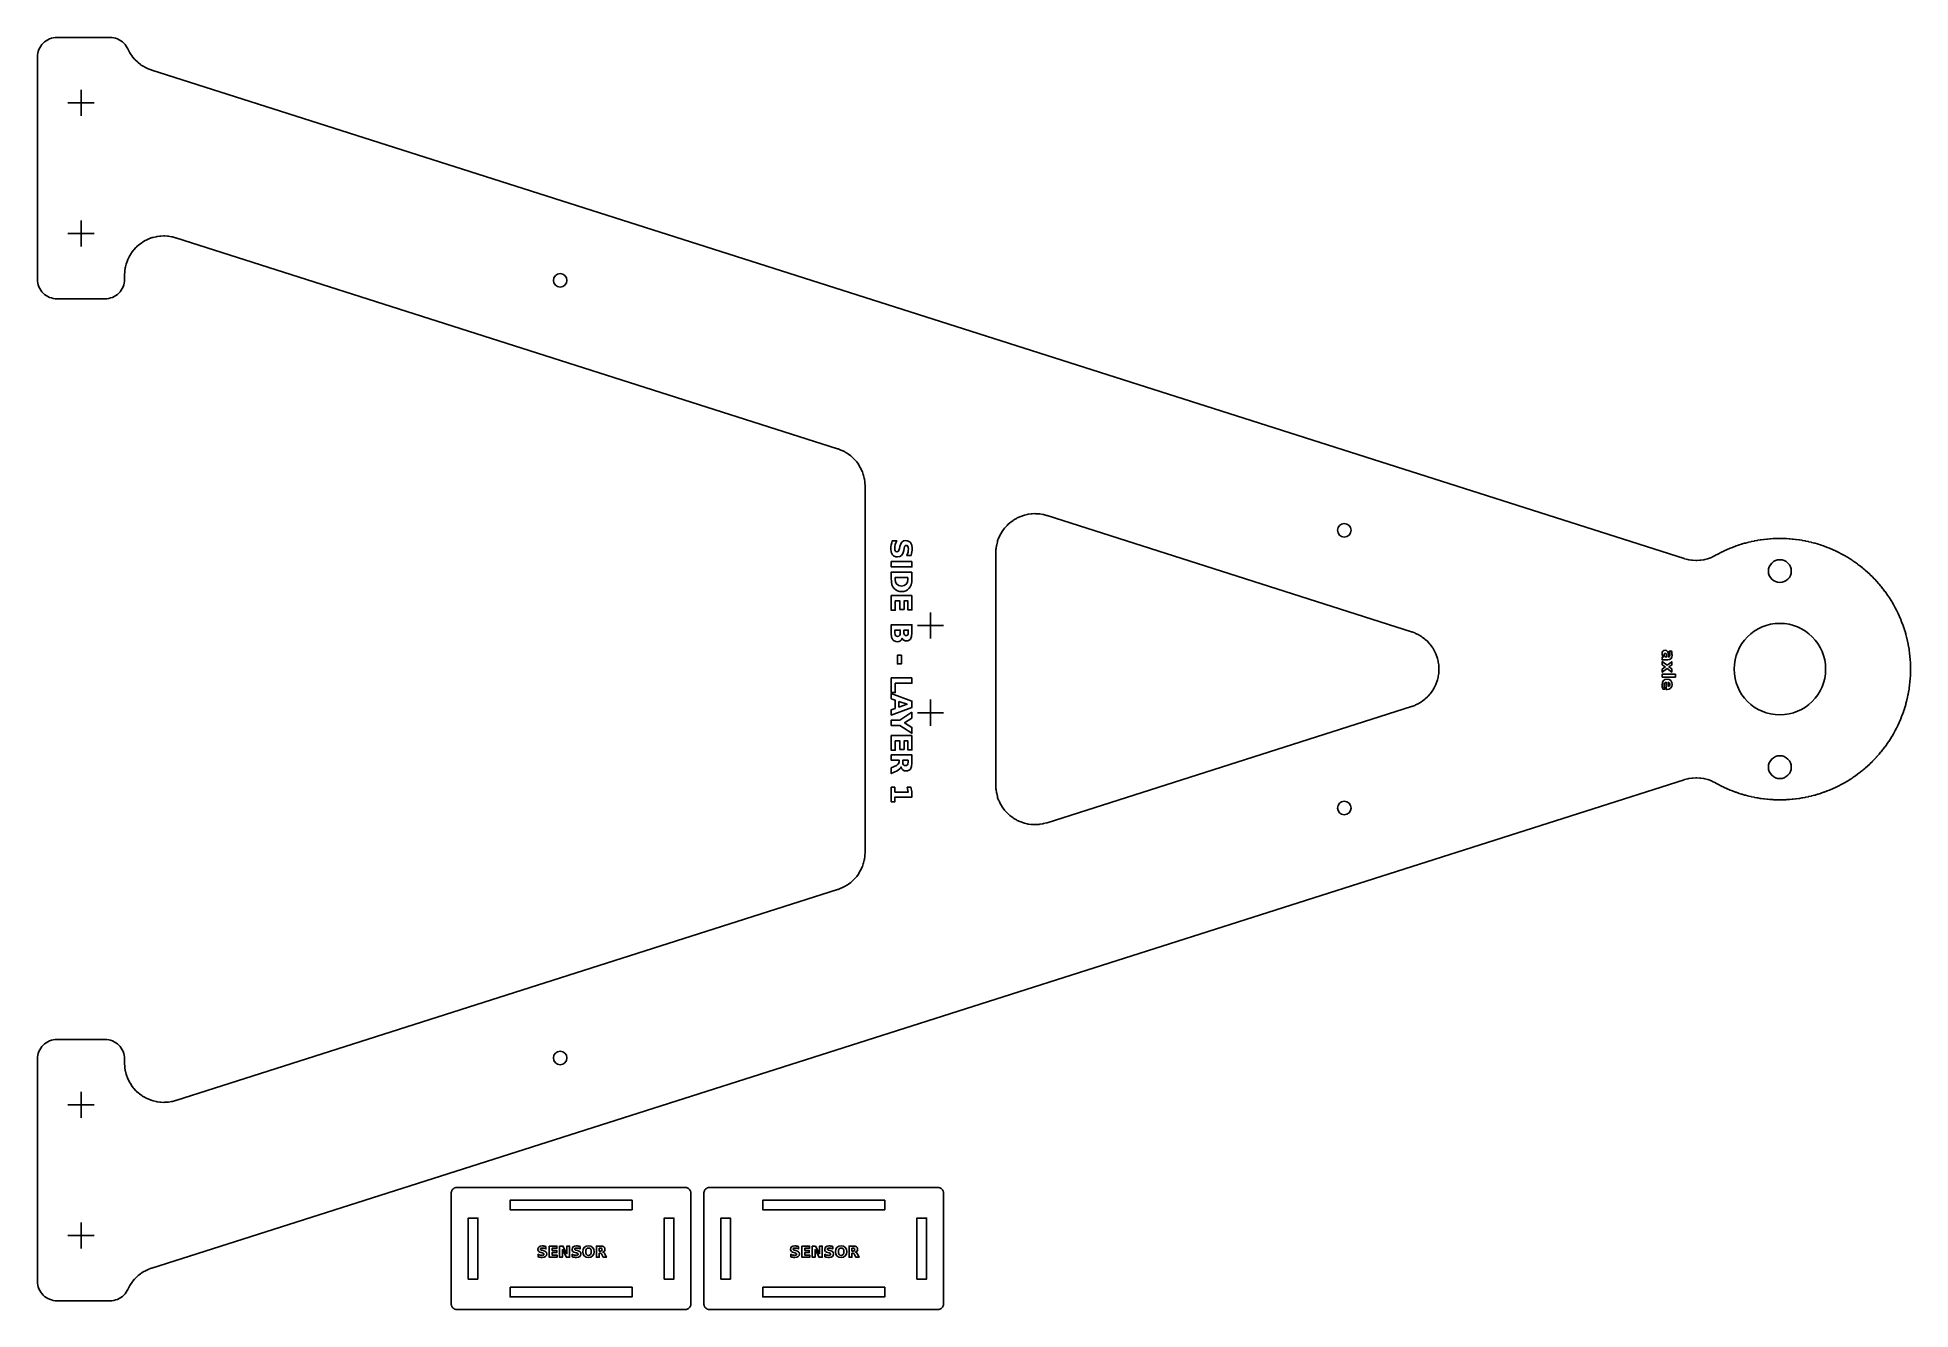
# Model space of a CAD drawing. Header units: millimetres. Extents: x 20 to 880, y 6 to 590.
import ezdxf

# ---------------------------------------------------------------- set-up
doc = ezdxf.new("R2010")
doc.units = ezdxf.units.MM
doc.layers.add('CUT', color=1, linetype='Continuous')
doc.layers.add('ENGRAVE', color=5, linetype='Continuous')

msp = doc.modelspace()

# ---------------------------------------------------------------- linework, layer by layer
at = {"layer": 'CUT'}
for points in [[(61.46, 584.75), (61.47, 584.75), (61.76, 584.14), (62.42, 582.94), (62.66, 582.55), (63.44, 581.42), (63.71, 581.06), (64.6, 580.02), (64.91, 579.69), (65.9, 578.74), (66.24, 578.44), (67.32, 577.6), (67.69, 577.34), (68.85, 576.61), (69.25, 576.39), (70.47, 575.78), (70.89, 575.6), (72.28, 575.08), (72.49, 575), (776, 350.76), (776.22, 350.7), (777.68, 350.31), (778.13, 350.22), (779.5, 350.01), (779.96, 349.96), (781.35, 349.89), (781.81, 349.89), (783.2, 349.96), (783.66, 350.01), (785.03, 350.22), (785.49, 350.32), (786.83, 350.67), (787.27, 350.81), (788.57, 351.3), (789, 351.49), (790.37, 352.17), (790.52, 352.26), (791.57, 352.83), (791.67, 352.89), (791.77, 352.94), (791.86, 352.99), (792.88, 353.52), (792.98, 353.57), (793.07, 353.62), (793.17, 353.67), (794.2, 354.17), (794.3, 354.21), (794.4, 354.26), (794.5, 354.31), (795.54, 354.78), (795.64, 354.83), (795.74, 354.87), (795.84, 354.92), (796.89, 355.37), (796.99, 355.41), (797.09, 355.45), (797.19, 355.49), (798.25, 355.92), (798.36, 355.96), (798.46, 356), (798.56, 356.04), (799.63, 356.43), (799.74, 356.47), (799.84, 356.51), (799.94, 356.55), (801.02, 356.92), (801.13, 356.95), (801.23, 356.99), (801.34, 357.02), (802.43, 357.37), (802.53, 357.4), (802.64, 357.43), (802.74, 357.46), (803.84, 357.78), (803.95, 357.81), (804.05, 357.84), (804.16, 357.87), (805.26, 358.16), (805.37, 358.19), (805.48, 358.21), (805.58, 358.24), (806.69, 358.5), (806.8, 358.53), (806.91, 358.55), (807.02, 358.58), (808.13, 358.81), (808.24, 358.84), (808.35, 358.86), (808.46, 358.88), (809.58, 359.09), (809.69, 359.11), (809.8, 359.12), (809.91, 359.14), (811.03, 359.32), (811.14, 359.34), (811.25, 359.36), (811.36, 359.37), (812.49, 359.53), (812.6, 359.54), (812.71, 359.55), (812.82, 359.57), (813.95, 359.69), (814.06, 359.7), (814.17, 359.72), (814.28, 359.73), (815.42, 359.82), (815.53, 359.83), (815.64, 359.84), (815.75, 359.85), (816.89, 359.92), (817, 359.92), (817.11, 359.93), (817.22, 359.93), (818.36, 359.98), (818.47, 359.98), (818.58, 359.98), (818.69, 359.98), (819.84, 360), (819.95, 360), (820.06, 360), (820.17, 360), (821.31, 359.98), (821.42, 359.98), (821.53, 359.98), (821.64, 359.98), (822.78, 359.93), (822.89, 359.93), (823, 359.92), (823.11, 359.92), (824.25, 359.85), (824.36, 359.84), (824.47, 359.83), (824.58, 359.82), (825.72, 359.73), (825.83, 359.72), (825.94, 359.7), (826.05, 359.69), (827.18, 359.57), (827.29, 359.55), (827.4, 359.54), (827.51, 359.53), (828.64, 359.37), (828.75, 359.36), (828.86, 359.34), (828.97, 359.32), (830.09, 359.14), (830.2, 359.12), (830.31, 359.11), (830.42, 359.09), (831.54, 358.88), (831.65, 358.86), (831.76, 358.84), (831.87, 358.81), (832.98, 358.58), (833.09, 358.55), (833.2, 358.53), (833.31, 358.5), (834.42, 358.24), (834.53, 358.21), (834.63, 358.19), (834.74, 358.16), (835.84, 357.87), (835.95, 357.84), (836.06, 357.81), (836.16, 357.78), (837.26, 357.46), (837.36, 357.43), (837.47, 357.4), (837.58, 357.37), (838.66, 357.02), (838.77, 356.99), (838.87, 356.95), (838.98, 356.92), (840.06, 356.55), (840.16, 356.51), (840.27, 356.47), (840.37, 356.43), (841.44, 356.04), (841.54, 356), (841.65, 355.96), (841.75, 355.92), (842.81, 355.49), (842.91, 355.45), (843.01, 355.41), (843.11, 355.37), (844.16, 354.92), (844.26, 354.87), (844.37, 354.83), (844.47, 354.78), (845.5, 354.31), (845.6, 354.26), (845.7, 354.21), (845.8, 354.17), (846.83, 353.67), (846.93, 353.62), (847.03, 353.57), (847.12, 353.52), (848.14, 352.99), (848.24, 352.94), (848.33, 352.89), (848.43, 352.84), (849.43, 352.29), (849.53, 352.23), (849.62, 352.18), (849.72, 352.12), (850.7, 351.55), (850.8, 351.49), (850.89, 351.43), (850.99, 351.38), (851.96, 350.78), (852.05, 350.72), (852.15, 350.66), (852.24, 350.6), (853.2, 349.98), (853.29, 349.92), (853.38, 349.86), (853.47, 349.79), (854.41, 349.15), (854.5, 349.09), (854.59, 349.02), (854.68, 348.96), (855.61, 348.29), (855.7, 348.22), (855.79, 348.16), (855.87, 348.09), (856.78, 347.4), (856.87, 347.33), (856.96, 347.27), (857.04, 347.2), (857.93, 346.48), (858.02, 346.41), (858.11, 346.34), (858.19, 346.27), (859.06, 345.54), (859.15, 345.47), (859.23, 345.4), (859.32, 345.32), (860.17, 344.57), (860.25, 344.49), (860.33, 344.42), (860.42, 344.34), (861.25, 343.57), (861.33, 343.49), (861.41, 343.42), (861.49, 343.34), (862.31, 342.54), (862.39, 342.46), (862.47, 342.39), (862.54, 342.31), (863.34, 341.49), (863.42, 341.41), (863.49, 341.33), (863.57, 341.25), (864.34, 340.41), (864.42, 340.33), (864.49, 340.25), (864.57, 340.17), (865.32, 339.31), (865.4, 339.23), (865.47, 339.15), (865.54, 339.06), (866.27, 338.19), (866.35, 338.11), (866.42, 338.02), (866.48, 337.93), (867.2, 337.04), (867.27, 336.96), (867.33, 336.87), (867.4, 336.78), (868.09, 335.87), (868.16, 335.79), (868.22, 335.7), (868.29, 335.61), (868.96, 334.68), (869.02, 334.59), (869.09, 334.5), (869.15, 334.41), (869.8, 333.47), (869.86, 333.38), (869.92, 333.29), (869.98, 333.2), (870.6, 332.24), (870.66, 332.15), (870.72, 332.05), (870.78, 331.96), (871.38, 330.99), (871.43, 330.89), (871.49, 330.8), (871.55, 330.7), (872.12, 329.72), (872.18, 329.62), (872.23, 329.53), (872.29, 329.43), (872.84, 328.43), (872.89, 328.33), (872.94, 328.23), (872.99, 328.14), (873.52, 327.12), (873.57, 327.03), (873.62, 326.93), (873.67, 326.83), (874.17, 325.8), (874.22, 325.7), (874.26, 325.6), (874.31, 325.5), (874.78, 324.47), (874.83, 324.36), (874.87, 324.26), (874.92, 324.16), (875.37, 323.11), (875.41, 323.01), (875.45, 322.91), (875.49, 322.81), (875.92, 321.75), (875.96, 321.64), (876, 321.54), (876.04, 321.44), (876.44, 320.37), (876.47, 320.26), (876.51, 320.16), (876.55, 320.06), (876.92, 318.98), (876.95, 318.87), (876.99, 318.77), (877.02, 318.66), (877.37, 317.58), (877.4, 317.47), (877.43, 317.36), (877.46, 317.26), (877.78, 316.16), (877.81, 316.06), (877.84, 315.95), (877.87, 315.84), (878.16, 314.74), (878.19, 314.63), (878.21, 314.52), (878.24, 314.42), (878.5, 313.31), (878.53, 313.2), (878.55, 313.09), (878.58, 312.98), (878.81, 311.87), (878.84, 311.76), (878.86, 311.65), (878.88, 311.54), (879.09, 310.42), (879.11, 310.31), (879.13, 310.2), (879.14, 310.09), (879.32, 308.97), (879.34, 308.86), (879.36, 308.75), (879.37, 308.64), (879.53, 307.51), (879.54, 307.4), (879.55, 307.29), (879.57, 307.18), (879.69, 306.05), (879.71, 305.94), (879.72, 305.83), (879.73, 305.72), (879.82, 304.58), (879.83, 304.47), (879.84, 304.36), (879.85, 304.25), (879.92, 303.11), (879.92, 303), (879.93, 302.89), (879.93, 302.78), (879.98, 301.64), (879.98, 301.53), (879.98, 301.42), (879.98, 301.31), (880, 300.17), (880, 300.06), (880, 299.94), (880, 299.83), (879.98, 298.69), (879.98, 298.58), (879.98, 298.47), (879.98, 298.36), (879.93, 297.22), (879.93, 297.11), (879.92, 297), (879.92, 296.89), (879.85, 295.75), (879.84, 295.64), (879.83, 295.53), (879.82, 295.42), (879.73, 294.28), (879.72, 294.17), (879.71, 294.06), (879.69, 293.95), (879.57, 292.82), (879.55, 292.71), (879.54, 292.6), (879.53, 292.49), (879.37, 291.36), (879.36, 291.25), (879.34, 291.14), (879.32, 291.03), (879.14, 289.91), (879.13, 289.8), (879.11, 289.69), (879.09, 289.58), (878.88, 288.46), (878.86, 288.35), (878.84, 288.24), (878.81, 288.13), (878.58, 287.02), (878.55, 286.91), (878.53, 286.8), (878.5, 286.69), (878.24, 285.58), (878.21, 285.48), (878.19, 285.37), (878.16, 285.26), (877.87, 284.16), (877.84, 284.05), (877.81, 283.94), (877.78, 283.84), (877.46, 282.74), (877.43, 282.64), (877.4, 282.53), (877.37, 282.42), (877.02, 281.34), (876.99, 281.23), (876.95, 281.13), (876.92, 281.02), (876.55, 279.94), (876.51, 279.84), (876.47, 279.74), (876.44, 279.63), (876.04, 278.56), (876, 278.46), (875.96, 278.36), (875.92, 278.25), (875.49, 277.19), (875.45, 277.09), (875.41, 276.99), (875.37, 276.89), (874.92, 275.84), (874.87, 275.74), (874.83, 275.64), (874.78, 275.53), (874.31, 274.5), (874.26, 274.4), (874.22, 274.3), (874.17, 274.2), (873.67, 273.17), (873.62, 273.07), (873.57, 272.97), (873.52, 272.88), (872.99, 271.86), (872.94, 271.77), (872.89, 271.67), (872.84, 271.57), (872.29, 270.57), (872.23, 270.47), (872.18, 270.38), (872.12, 270.28), (871.55, 269.3), (871.49, 269.2), (871.43, 269.11), (871.38, 269.01), (870.78, 268.04), (870.72, 267.95), (870.66, 267.85), (870.6, 267.76), (869.98, 266.8), (869.92, 266.71), (869.86, 266.62), (869.8, 266.53), (869.15, 265.59), (869.09, 265.5), (869.02, 265.41), (868.96, 265.32), (868.29, 264.39), (868.22, 264.3), (868.16, 264.21), (868.09, 264.13), (867.4, 263.22), (867.33, 263.13), (867.27, 263.04), (867.2, 262.96), (866.48, 262.07), (866.42, 261.98), (866.35, 261.89), (866.27, 261.81), (865.54, 260.94), (865.47, 260.85), (865.4, 260.77), (865.32, 260.69), (864.57, 259.83), (864.49, 259.75), (864.42, 259.67), (864.34, 259.59), (863.57, 258.75), (863.49, 258.67), (863.42, 258.59), (863.34, 258.51), (862.54, 257.69), (862.47, 257.61), (862.39, 257.54), (862.31, 257.46), (861.49, 256.66), (861.41, 256.58), (861.33, 256.51), (861.25, 256.43), (860.42, 255.66), (860.33, 255.58), (860.25, 255.51), (860.17, 255.43), (859.32, 254.68), (859.23, 254.6), (859.15, 254.53), (859.06, 254.46), (858.19, 253.73), (858.11, 253.66), (858.02, 253.59), (857.93, 253.52), (857.04, 252.8), (856.96, 252.73), (856.87, 252.67), (856.78, 252.6), (855.87, 251.91), (855.79, 251.84), (855.7, 251.78), (855.61, 251.71), (854.68, 251.04), (854.59, 250.98), (854.5, 250.91), (854.41, 250.85), (853.47, 250.21), (853.38, 250.14), (853.29, 250.08), (853.2, 250.02), (852.24, 249.4), (852.15, 249.34), (852.05, 249.28), (851.96, 249.22), (850.99, 248.62), (850.89, 248.57), (850.8, 248.51), (850.7, 248.45), (849.72, 247.88), (849.62, 247.82), (849.53, 247.77), (849.43, 247.71), (848.43, 247.16), (848.33, 247.11), (848.24, 247.06), (848.14, 247.01), (847.12, 246.48), (847.03, 246.43), (846.93, 246.38), (846.83, 246.33), (845.8, 245.83), (845.7, 245.79), (845.6, 245.74), (845.5, 245.69), (844.47, 245.22), (844.37, 245.17), (844.26, 245.13), (844.16, 245.08), (843.11, 244.63), (843.01, 244.59), (842.91, 244.55), (842.81, 244.51), (841.75, 244.08), (841.65, 244.04), (841.54, 244), (841.44, 243.96), (840.37, 243.57), (840.27, 243.53), (840.16, 243.49), (840.06, 243.45), (838.98, 243.08), (838.87, 243.05), (838.77, 243.01), (838.66, 242.98), (837.58, 242.63), (837.47, 242.6), (837.36, 242.57), (837.26, 242.54), (836.16, 242.22), (836.06, 242.19), (835.95, 242.16), (835.84, 242.13), (834.74, 241.84), (834.63, 241.81), (834.53, 241.79), (834.42, 241.76), (833.31, 241.5), (833.2, 241.47), (833.09, 241.45), (832.98, 241.42), (831.87, 241.19), (831.76, 241.16), (831.65, 241.14), (831.54, 241.12), (830.42, 240.91), (830.31, 240.89), (830.2, 240.88), (830.09, 240.86), (828.97, 240.68), (828.86, 240.66), (828.75, 240.64), (828.64, 240.63), (827.51, 240.47), (827.4, 240.46), (827.29, 240.45), (827.18, 240.43), (826.05, 240.31), (825.94, 240.3), (825.83, 240.28), (825.72, 240.27), (824.58, 240.18), (824.47, 240.17), (824.36, 240.16), (824.25, 240.15), (823.11, 240.08), (823, 240.08), (822.89, 240.07), (822.78, 240.07), (821.64, 240.02), (821.53, 240.02), (821.42, 240.02), (821.31, 240.02), (820.17, 240), (820.06, 240), (819.95, 240), (819.84, 240), (818.69, 240.02), (818.58, 240.02), (818.47, 240.02), (818.36, 240.02), (817.22, 240.07), (817.11, 240.07), (817, 240.08), (816.89, 240.08), (815.75, 240.15), (815.64, 240.16), (815.53, 240.17), (815.42, 240.18), (814.28, 240.27), (814.17, 240.28), (814.06, 240.3), (813.95, 240.31), (812.82, 240.43), (812.71, 240.45), (812.6, 240.46), (812.49, 240.47), (811.36, 240.63), (811.25, 240.64), (811.14, 240.66), (811.03, 240.68), (809.91, 240.86), (809.8, 240.88), (809.69, 240.89), (809.58, 240.91), (808.46, 241.12), (808.35, 241.14), (808.24, 241.16), (808.13, 241.19), (807.02, 241.42), (806.91, 241.45), (806.8, 241.47), (806.69, 241.5), (805.58, 241.76), (805.48, 241.79), (805.37, 241.81), (805.26, 241.84), (804.16, 242.13), (804.05, 242.16), (803.95, 242.19), (803.84, 242.22), (802.74, 242.54), (802.64, 242.57), (802.53, 242.6), (802.43, 242.63), (801.34, 242.98), (801.23, 243.01), (801.13, 243.05), (801.02, 243.08), (799.94, 243.45), (799.84, 243.49), (799.74, 243.53), (799.63, 243.57), (798.56, 243.96), (798.46, 244), (798.36, 244.04), (798.25, 244.08), (797.19, 244.51), (797.09, 244.55), (796.99, 244.59), (796.89, 244.63), (795.84, 245.08), (795.74, 245.13), (795.64, 245.17), (795.54, 245.22), (794.5, 245.69), (794.4, 245.74), (794.3, 245.79), (794.2, 245.83), (793.17, 246.33), (793.07, 246.38), (792.98, 246.43), (792.88, 246.48), (791.86, 247.01), (791.77, 247.06), (791.67, 247.11), (791.57, 247.16), (790.65, 247.67), (790.63, 247.68), (790.41, 247.8), (789.07, 248.47), (788.64, 248.66), (787.34, 249.15), (786.9, 249.29), (785.56, 249.64), (785.11, 249.74), (783.73, 249.95), (783.27, 250), (781.89, 250.07), (781.42, 250.07), (780.04, 250), (779.58, 249.95), (778.2, 249.74), (777.75, 249.65), (776.29, 249.26), (776.07, 249.2), (460, 148.52), (72.49, 25), (72.28, 24.92), (70.89, 24.4), (70.47, 24.22), (69.25, 23.61), (68.85, 23.39), (67.69, 22.66), (67.32, 22.4), (66.24, 21.56), (65.9, 21.26), (64.91, 20.31), (64.6, 19.98), (63.71, 18.94), (63.44, 18.58), (62.66, 17.45), (62.42, 17.06), (61.76, 15.86), (61.47, 15.25), (61.46, 15.25), (61.2, 14.7), (60.74, 13.95), (60.22, 13.25), (59.62, 12.6), (58.97, 12.02), (58.26, 11.5), (57.51, 11.05), (56.71, 10.68), (55.89, 10.38), (55.04, 10.17), (54.17, 10.04), (53.29, 10), (29, 10), (28.12, 10.04), (27.24, 10.17), (26.39, 10.39), (25.56, 10.69), (24.76, 11.06), (24, 11.52), (23.29, 12.04), (22.64, 12.64), (22.04, 13.29), (21.52, 14), (21.06, 14.76), (20.69, 15.56), (20.39, 16.39), (20.17, 17.24), (20.04, 18.12), (20, 19), (20, 121), (20.04, 121.88), (20.17, 122.76), (20.39, 123.61), (20.69, 124.44), (21.06, 125.24), (21.52, 126), (22.04, 126.71), (22.64, 127.36), (23.29, 127.96), (24, 128.48), (24.76, 128.94), (25.56, 129.31), (26.39, 129.61), (27.24, 129.83), (28.12, 129.96), (29, 130), (51, 130), (51.88, 129.96), (52.76, 129.83), (53.61, 129.61), (54.44, 129.31), (55.24, 128.94), (56, 128.48), (56.71, 127.96), (57.36, 127.36), (57.96, 126.71), (58.48, 126), (58.94, 125.24), (59.32, 124.44), (59.61, 123.61), (59.83, 122.76), (59.96, 121.88), (60, 121), (60, 119.23), (60.01, 119), (60.08, 117.56), (60.12, 117.12), (60.32, 115.8), (60.41, 115.36), (60.73, 114.07), (60.86, 113.64), (61.32, 112.39), (61.49, 111.98), (62.06, 110.77), (62.27, 110.38), (62.96, 109.24), (63.21, 108.87), (64.01, 107.8), (64.3, 107.46), (65.2, 106.48), (65.51, 106.16), (66.51, 105.27), (66.85, 104.99), (67.93, 104.21), (68.3, 103.96), (69.45, 103.28), (69.85, 103.08), (71.06, 102.52), (71.47, 102.35), (72.73, 101.91), (73.16, 101.79), (74.46, 101.48), (74.89, 101.39), (76.21, 101.21), (76.66, 101.17), (77.99, 101.12), (78.44, 101.13), (79.77, 101.21), (80.21, 101.26), (81.53, 101.47), (81.96, 101.57), (83.36, 101.94), (83.57, 102), (387.36, 198.83), (387.57, 198.9), (388.9, 199.4), (389.3, 199.57), (390.48, 200.15), (390.86, 200.36), (391.98, 201.04), (392.34, 201.29), (393.38, 202.08), (393.72, 202.36), (394.68, 203.25), (394.98, 203.56), (395.86, 204.54), (396.13, 204.88), (396.9, 205.94), (397.14, 206.3), (397.81, 207.43), (398.01, 207.81), (398.57, 209), (398.73, 209.4), (399.17, 210.64), (399.29, 211.06), (399.61, 212.33), (399.69, 212.76), (399.88, 214.05), (399.93, 214.49), (400, 215.91), (400, 216.12), (400, 383.88), (400, 384.09), (399.93, 385.51), (399.88, 385.95), (399.69, 387.24), (399.61, 387.67), (399.29, 388.94), (399.17, 389.36), (398.73, 390.6), (398.57, 391), (398.01, 392.19), (397.81, 392.57), (397.14, 393.7), (396.9, 394.06), (396.13, 395.12), (395.86, 395.46), (394.98, 396.44), (394.68, 396.75), (393.72, 397.64), (393.38, 397.92), (392.34, 398.71), (391.98, 398.96), (390.86, 399.64), (390.48, 399.85), (389.3, 400.43), (388.9, 400.6), (387.57, 401.1), (387.36, 401.17), (83.57, 498), (83.36, 498.06), (81.96, 498.43), (81.53, 498.53), (80.21, 498.74), (79.77, 498.79), (78.44, 498.87), (77.99, 498.88), (76.66, 498.83), (76.21, 498.79), (74.89, 498.61), (74.46, 498.52), (73.16, 498.21), (72.73, 498.09), (71.47, 497.65), (71.06, 497.48), (69.85, 496.92), (69.45, 496.72), (68.3, 496.04), (67.93, 495.79), (66.85, 495.01), (66.51, 494.73), (65.51, 493.84), (65.2, 493.52), (64.3, 492.54), (64.01, 492.2), (63.21, 491.13), (62.96, 490.76), (62.27, 489.62), (62.06, 489.23), (61.49, 488.02), (61.32, 487.61), (60.86, 486.36), (60.73, 485.93), (60.41, 484.64), (60.32, 484.2), (60.12, 482.88), (60.08, 482.44), (60.01, 481), (60, 480.77), (60, 479), (59.96, 478.12), (59.83, 477.24), (59.61, 476.39), (59.32, 475.56), (58.94, 474.76), (58.48, 474), (57.96, 473.29), (57.36, 472.64), (56.71, 472.04), (56, 471.52), (55.24, 471.06), (54.44, 470.69), (53.61, 470.39), (52.76, 470.17), (51.88, 470.04), (51, 470), (29, 470), (28.12, 470.04), (27.24, 470.17), (26.39, 470.39), (25.56, 470.69), (24.76, 471.06), (24, 471.52), (23.29, 472.04), (22.64, 472.64), (22.04, 473.29), (21.52, 474), (21.06, 474.76), (20.69, 475.56), (20.39, 476.39), (20.17, 477.24), (20.04, 478.12), (20, 479), (20, 581), (20.04, 581.88), (20.17, 582.76), (20.39, 583.61), (20.69, 584.44), (21.06, 585.24), (21.52, 586), (22.04, 586.71), (22.64, 587.36), (23.29, 587.96), (24, 588.48), (24.76, 588.94), (25.56, 589.31), (26.39, 589.61), (27.24, 589.83), (28.12, 589.96), (29, 590), (53.29, 590), (54.17, 589.96), (55.04, 589.83), (55.89, 589.62), (56.71, 589.32), (57.51, 588.95), (58.26, 588.5), (58.97, 587.98), (59.62, 587.4), (60.22, 586.75), (60.74, 586.05), (61.2, 585.3), (61.46, 584.75)], [(650.85, 282.82), (651.05, 282.89), (652.38, 283.38), (652.78, 283.56), (653.96, 284.13), (654.34, 284.34), (655.46, 285.03), (655.82, 285.27), (656.86, 286.07), (657.2, 286.35), (658.16, 287.23), (658.47, 287.55), (659.34, 288.52), (659.61, 288.86), (660.39, 289.92), (660.63, 290.29), (661.29, 291.41), (661.5, 291.8), (662.05, 292.99), (662.22, 293.39), (662.65, 294.62), (662.78, 295.04), (663.09, 296.31), (663.18, 296.74), (663.37, 298.04), (663.41, 298.47), (663.47, 299.78), (663.47, 300.22), (663.41, 301.53), (663.37, 301.96), (663.18, 303.26), (663.09, 303.69), (662.78, 304.96), (662.65, 305.38), (662.22, 306.61), (662.05, 307.01), (661.5, 308.2), (661.29, 308.59), (660.63, 309.71), (660.39, 310.08), (659.61, 311.14), (659.34, 311.48), (658.47, 312.45), (658.16, 312.77), (657.2, 313.65), (656.86, 313.93), (655.82, 314.73), (655.46, 314.97), (654.34, 315.66), (653.96, 315.87), (652.78, 316.44), (652.38, 316.62), (651.05, 317.11), (650.85, 317.18), (483.57, 370.5), (483.36, 370.56), (481.96, 370.93), (481.53, 371.03), (480.21, 371.24), (479.77, 371.29), (478.44, 371.37), (477.99, 371.38), (476.66, 371.33), (476.21, 371.29), (474.89, 371.11), (474.46, 371.02), (473.16, 370.71), (472.73, 370.59), (471.47, 370.15), (471.06, 369.98), (469.85, 369.42), (469.45, 369.22), (468.3, 368.54), (467.93, 368.29), (466.85, 367.51), (466.51, 367.23), (465.51, 366.34), (465.2, 366.02), (464.3, 365.04), (464.01, 364.7), (463.21, 363.63), (462.96, 363.26), (462.27, 362.12), (462.06, 361.73), (461.49, 360.52), (461.32, 360.11), (460.86, 358.86), (460.73, 358.43), (460.41, 357.14), (460.32, 356.7), (460.12, 355.38), (460.08, 354.94), (460.01, 353.5), (460, 353.27), (460, 246.73), (460.01, 246.5), (460.08, 245.06), (460.12, 244.62), (460.32, 243.3), (460.41, 242.86), (460.73, 241.57), (460.86, 241.14), (461.32, 239.89), (461.49, 239.48), (462.06, 238.27), (462.27, 237.88), (462.96, 236.74), (463.21, 236.37), (464.01, 235.3), (464.3, 234.96), (465.2, 233.98), (465.51, 233.66), (466.51, 232.77), (466.85, 232.49), (467.93, 231.71), (468.3, 231.46), (469.45, 230.78), (469.85, 230.58), (471.06, 230.02), (471.47, 229.85), (472.73, 229.41), (473.16, 229.29), (474.46, 228.98), (474.89, 228.89), (476.21, 228.71), (476.66, 228.67), (477.99, 228.62), (478.44, 228.63), (479.77, 228.71), (480.21, 228.76), (481.53, 228.97), (481.96, 229.07), (483.36, 229.44), (483.57, 229.5), (650.85, 282.82)], [(211.54, 6.19), (211.32, 6.3), (211.11, 6.42), (210.91, 6.57), (210.73, 6.73), (210.57, 6.91), (210.42, 7.11), (210.3, 7.32), (210.19, 7.54), (210.11, 7.77), (210.05, 8.01), (210.01, 8.25), (210, 8.5), (210, 59.5), (210.01, 59.75), (210.05, 59.99), (210.11, 60.23), (210.19, 60.46), (210.3, 60.68), (210.42, 60.89), (210.57, 61.09), (210.73, 61.27), (210.91, 61.43), (211.11, 61.58), (211.32, 61.7), (211.54, 61.81), (211.77, 61.89), (212.01, 61.95), (212.25, 61.99), (212.5, 62), (317.5, 62), (317.75, 61.99), (317.99, 61.95), (318.23, 61.89), (318.46, 61.81), (318.68, 61.7), (318.89, 61.58), (319.09, 61.43), (319.27, 61.27), (319.43, 61.09), (319.58, 60.89), (319.7, 60.68), (319.81, 60.46), (319.89, 60.23), (319.95, 59.99), (319.99, 59.75), (320, 59.5), (320, 8.5), (319.99, 8.25), (319.95, 8.01), (319.89, 7.77), (319.81, 7.54), (319.7, 7.32), (319.58, 7.11), (319.43, 6.91), (319.27, 6.73), (319.09, 6.57), (318.89, 6.42), (318.68, 6.3), (318.46, 6.19), (318.23, 6.11), (317.99, 6.05), (317.75, 6.01), (317.5, 6), (212.5, 6), (212.25, 6.01), (212.01, 6.05), (211.77, 6.11), (211.54, 6.19)], [(327.54, 6.19), (327.32, 6.3), (327.11, 6.42), (326.91, 6.57), (326.73, 6.73), (326.57, 6.91), (326.42, 7.11), (326.3, 7.32), (326.19, 7.54), (326.11, 7.77), (326.05, 8.01), (326.01, 8.25), (326, 8.5), (326, 59.5), (326.01, 59.75), (326.05, 59.99), (326.11, 60.23), (326.19, 60.46), (326.3, 60.68), (326.42, 60.89), (326.57, 61.09), (326.73, 61.27), (326.91, 61.43), (327.11, 61.58), (327.32, 61.7), (327.54, 61.81), (327.77, 61.89), (328.01, 61.95), (328.25, 61.99), (328.5, 62), (433.5, 62), (433.75, 61.99), (433.99, 61.95), (434.23, 61.89), (434.46, 61.81), (434.68, 61.7), (434.89, 61.58), (435.09, 61.43), (435.27, 61.27), (435.43, 61.09), (435.58, 60.89), (435.7, 60.68), (435.81, 60.46), (435.89, 60.23), (435.95, 59.99), (435.99, 59.75), (436, 59.5), (436, 8.5), (435.99, 8.25), (435.95, 8.01), (435.89, 7.77), (435.81, 7.54), (435.7, 7.32), (435.58, 7.11), (435.43, 6.91), (435.27, 6.73), (435.09, 6.57), (434.89, 6.42), (434.68, 6.3), (434.46, 6.19), (434.23, 6.11), (433.99, 6.05), (433.75, 6.01), (433.5, 6), (328.5, 6), (328.25, 6.01), (328.01, 6.05), (327.77, 6.11), (327.54, 6.19)], [(293, 56.2), (237, 56.2), (237, 51.8), (293, 51.8), (293, 56.2)], [(409, 56.2), (353, 56.2), (353, 51.8), (409, 51.8), (409, 56.2)], [(222.2, 20), (222.2, 48), (217.8, 48), (217.8, 20), (222.2, 20)], [(307.8, 20), (312.2, 20), (312.2, 48), (307.8, 48), (307.8, 20)], [(338.2, 20), (338.2, 48), (333.8, 48), (333.8, 20), (338.2, 20)], [(423.8, 20), (428.2, 20), (428.2, 48), (423.8, 48), (423.8, 20)], [(237, 16.2), (237, 11.8), (293, 11.8), (293, 16.2), (237, 16.2)], [(353, 16.2), (353, 11.8), (409, 11.8), (409, 16.2), (353, 16.2)]]:
    msp.add_lwpolyline(points, close=True, dxfattribs=at)
for centre, radius in [((260, 478.5), 3.1), ((620, 363.75), 3.1), ((820, 345), 5.25), ((820, 300), 21), ((820, 255), 5.25), ((620, 236.25), 3.1), ((260, 121.5), 3.1)]:
    msp.add_circle(centre, radius, dxfattribs=at)
at = {"layer": 'ENGRAVE'}
for points in [[(34, 560), (46, 560)], [(40, 566), (40, 554)], [(34, 500), (46, 500)], [(40, 506), (40, 494)], [(424, 320), (436, 320)], [(430, 326), (430, 314)], [(430, 286), (430, 274)], [(424, 280), (436, 280)], [(40, 106), (40, 94)], [(34, 100), (46, 100)], [(40, 46), (40, 34)], [(34, 40), (46, 40)]]:
    msp.add_lwpolyline(points, dxfattribs=at)
for points in [[(421.18, 352.16), (419.17, 352.16), (419.48, 352.93), (419.7, 353.69), (419.83, 354.41), (419.88, 355.09), (419.82, 355.85), (419.64, 356.38), (419.33, 356.7), (418.89, 356.8), (418.55, 356.73), (418.29, 356.52), (418.1, 356.12), (417.93, 355.49), (417.72, 354.45), (417.32, 353.1), (416.75, 352.21), (415.97, 351.71), (414.91, 351.54), (414.18, 351.6), (413.01, 352.06), (412.58, 352.47), (412.01, 353.64), (411.82, 355.31), (411.86, 356.21), (411.99, 357.12), (412.2, 358.03), (412.5, 358.93), (414.56, 358.93), (414.14, 358.04), (413.83, 357.18), (413.65, 356.35), (413.59, 355.54), (413.65, 354.84), (413.85, 354.32), (414.18, 354), (414.62, 353.9), (415.01, 353.97), (415.3, 354.18), (415.53, 354.62), (415.73, 355.34), (415.94, 356.28), (416.34, 357.51), (416.91, 358.36), (417.7, 358.85), (418.71, 359.02), (419.38, 358.96), (420.47, 358.5), (420.89, 358.1), (421.46, 356.99), (421.65, 355.48), (421.62, 354.68), (421.53, 353.87), (421.38, 353.03), (421.18, 352.16)], [(421.48, 349.39), (421.48, 346.95), (412, 346.95), (412, 349.39), (421.48, 349.39)], [(421.48, 344.56), (421.48, 341.98), (421.4, 340.1), (421.17, 338.77), (420.76, 337.79), (420.13, 336.95), (419.43, 336.37), (418.64, 335.97), (417.75, 335.72), (416.75, 335.64), (415.73, 335.72), (414.83, 335.97), (414.04, 336.37), (413.35, 336.95), (412.72, 337.79), (412.31, 338.78), (412.08, 340.12), (412, 341.98), (412, 344.56), (421.48, 344.56)], [(419.63, 342.11), (413.85, 342.11), (413.85, 341.24), (414.03, 339.92), (414.59, 338.95), (415.5, 338.36), (416.75, 338.16), (417.99, 338.36), (418.89, 338.95), (419.45, 339.91), (419.63, 341.24), (419.63, 342.11)], [(421.48, 333.77), (421.48, 327.17), (419.63, 327.17), (419.63, 331.32), (417.87, 331.32), (417.87, 327.42), (416.02, 327.42), (416.02, 331.32), (413.85, 331.32), (413.85, 327.03), (412, 327.03), (412, 333.77), (421.48, 333.77)], [(417.07, 314.21), (416.75, 313.51), (416.23, 312.99), (415.54, 312.67), (414.72, 312.56), (414.08, 312.62), (413.05, 313.08), (412.67, 313.49), (412.17, 314.65), (412, 316.3), (412, 320.36), (421.48, 320.36), (421.48, 316.69), (421.33, 314.99), (420.88, 313.83), (420.54, 313.44), (419.58, 313), (418.97, 312.95), (418.33, 313.03), (417.79, 313.27), (417.37, 313.67), (417.07, 314.21)], [(413.66, 316.48), (413.74, 315.84), (413.98, 315.37), (414.37, 315.1), (414.91, 315), (415.45, 315.09), (415.84, 315.37), (416.07, 315.83), (416.15, 316.48), (416.15, 317.92), (413.66, 317.92), (413.66, 316.48)], [(417.81, 316.56), (417.87, 316.06), (418.06, 315.69), (418.38, 315.47), (418.81, 315.39), (419.24, 315.47), (419.56, 315.69), (419.75, 316.06), (419.81, 316.56), (419.81, 317.92), (417.81, 317.92), (417.81, 316.56)], [(416.67, 306.41), (416.67, 302.43), (414.82, 302.43), (414.82, 306.41), (416.67, 306.41)], [(768.5, 304.23), (766, 304.23), (766, 305.64), (766.65, 305.64), (766.3, 305.94), (766.07, 306.27), (765.93, 306.66), (765.89, 307.13), (765.99, 307.74), (766.28, 308.23), (766.74, 308.55), (767.31, 308.65), (767.98, 308.52), (768.44, 308.13), (768.71, 307.45), (768.8, 306.46), (768.8, 305.64), (768.91, 305.64), (769.2, 305.7), (769.4, 305.9), (769.51, 306.24), (769.55, 306.72), (769.53, 307.15), (769.46, 307.55), (769.35, 307.93), (769.19, 308.27), (770.26, 308.27), (770.35, 307.82), (770.42, 307.37), (770.47, 306.92), (770.48, 306.46), (770.36, 305.44), (770.01, 304.75), (769.4, 304.36), (768.5, 304.23)], [(768.24, 301.82), (770.38, 303.4), (770.38, 301.92), (769.08, 301.03), (770.38, 300.12), (770.38, 298.64), (768.25, 300.22), (766, 298.56), (766, 300.04), (767.38, 301.03), (766, 302), (766, 303.48), (768.24, 301.82)], [(767.97, 306.37), (767.93, 306.75), (767.82, 307.02), (767.64, 307.19), (767.38, 307.24), (767.15, 307.2), (766.97, 307.07), (766.85, 306.85), (766.82, 306.57), (766.89, 306.21), (767.1, 305.91), (767.42, 305.71), (767.81, 305.64), (767.97, 305.64), (767.97, 306.37)], [(421.48, 296), (421.48, 293.56), (413.85, 293.56), (413.85, 289.27), (412, 289.27), (412, 296), (421.48, 296)], [(768.2, 290.66), (767.8, 290.66), (767.8, 293.93), (767.37, 293.81), (767.06, 293.57), (766.88, 293.21), (766.82, 292.72), (766.85, 292.27), (766.95, 291.82), (767.11, 291.35), (767.34, 290.86), (766.27, 290.86), (766.1, 291.36), (765.98, 291.86), (765.91, 292.35), (765.89, 292.85), (766.04, 293.9), (766.49, 294.7), (767.22, 295.19), (768.18, 295.35), (769.14, 295.19), (769.87, 294.71), (770.33, 293.94), (770.48, 292.93), (770.33, 292), (769.86, 291.28), (769.13, 290.81), (768.2, 290.66)], [(772.08, 297.77), (772.08, 296.37), (766, 296.37), (766, 297.77), (772.08, 297.77)], [(768.66, 292.1), (769.02, 292.15), (769.31, 292.33), (769.49, 292.6), (769.55, 292.94), (769.49, 293.3), (769.32, 293.6), (769.04, 293.8), (768.66, 293.91), (768.66, 292.1)], [(413.73, 281.97), (413.73, 285.79), (412, 286.39), (412, 288.85), (421.48, 285.34), (421.48, 282.43), (412, 278.92), (412, 281.37), (413.73, 281.97)], [(415.49, 285.18), (415.49, 282.59), (419.26, 283.88), (415.49, 285.18)], [(421.48, 280.23), (421.48, 277.55), (418.1, 275.39), (421.48, 273.24), (421.48, 270.56), (415.99, 274.17), (412, 274.17), (412, 276.61), (415.99, 276.61), (421.48, 280.23)], [(421.48, 269.49), (421.48, 262.9), (419.63, 262.9), (419.63, 267.05), (417.87, 267.05), (417.87, 263.14), (416.02, 263.14), (416.02, 267.05), (413.85, 267.05), (413.85, 262.76), (412, 262.76), (412, 269.49), (421.48, 269.49)], [(415.59, 258.17), (412, 258.17), (412, 260.61), (421.48, 260.61), (421.48, 256.88), (421.32, 255.26), (420.85, 254.13), (420.49, 253.75), (419.5, 253.32), (418.86, 253.26), (418.01, 253.37), (417.32, 253.72), (416.8, 254.28), (416.43, 255.08), (416.24, 254.61), (415.91, 254.19), (415.41, 253.79), (414.69, 253.38), (412, 252.05), (412, 254.66), (414.35, 255.81), (414.95, 256.16), (415.33, 256.52), (415.52, 256.94), (415.59, 257.48), (415.59, 258.17)], [(417.28, 257.14), (417.35, 256.48), (417.56, 256.04), (417.94, 255.79), (418.5, 255.7), (419.06, 255.79), (419.43, 256.04), (419.64, 256.48), (419.71, 257.14), (419.71, 258.17), (417.28, 258.17), (417.28, 257.14)], [(413.69, 245.75), (413.69, 243.59), (419.81, 243.59), (419.36, 245.8), (421.02, 245.8), (421.48, 243.6), (421.48, 241.28), (413.69, 241.28), (413.69, 239.12), (412, 239.12), (412, 245.75), (413.69, 245.75)], [(253.48, 34.94), (253.48, 33.86), (253.07, 34.03), (252.66, 34.15), (252.27, 34.22), (251.91, 34.24), (251.5, 34.21), (251.21, 34.11), (251.04, 33.95), (250.98, 33.71), (251.02, 33.53), (251.14, 33.39), (251.35, 33.28), (251.69, 33.19), (252.25, 33.08), (252.98, 32.86), (253.46, 32.56), (253.73, 32.14), (253.82, 31.57), (253.69, 30.83), (253.32, 30.31), (252.68, 30), (251.79, 29.9), (251.3, 29.92), (250.81, 29.99), (250.33, 30.11), (249.84, 30.27), (249.84, 31.38), (250.32, 31.15), (250.78, 30.99), (251.23, 30.89), (251.66, 30.85), (252.04, 30.89), (252.32, 31), (252.49, 31.17), (252.55, 31.41), (252.51, 31.62), (252.39, 31.78), (252.16, 31.9), (251.77, 32.01), (251.26, 32.12), (250.6, 32.34), (250.14, 32.65), (249.88, 33.07), (249.79, 33.61), (249.91, 34.29), (250.28, 34.79), (250.88, 35.09), (251.7, 35.2), (252.13, 35.18), (252.56, 35.13), (253.02, 35.05), (253.48, 34.94)], [(254.97, 35.1), (258.52, 35.1), (258.52, 34.11), (256.29, 34.11), (256.29, 33.16), (258.39, 33.16), (258.39, 32.16), (256.29, 32.16), (256.29, 30.99), (258.6, 30.99), (258.6, 30), (254.97, 30), (254.97, 35.1)], [(259.76, 35.1), (261.22, 35.1), (263.08, 31.6), (263.08, 35.1), (264.33, 35.1), (264.33, 30), (262.86, 30), (261, 33.5), (261, 30), (259.76, 30), (259.76, 35.1)], [(269.16, 34.94), (269.16, 33.86), (268.75, 34.03), (268.34, 34.15), (267.96, 34.22), (267.59, 34.24), (267.18, 34.21), (266.89, 34.11), (266.72, 33.95), (266.67, 33.71), (266.7, 33.53), (266.82, 33.39), (267.03, 33.28), (267.37, 33.19), (267.93, 33.08), (268.66, 32.86), (269.14, 32.56), (269.41, 32.14), (269.5, 31.57), (269.37, 30.83), (269, 30.31), (268.37, 30), (267.47, 29.9), (266.98, 29.92), (266.5, 29.99), (266.01, 30.11), (265.52, 30.27), (265.52, 31.38), (266, 31.15), (266.46, 30.99), (266.91, 30.89), (267.34, 30.85), (267.72, 30.89), (268, 31), (268.17, 31.17), (268.23, 31.41), (268.19, 31.62), (268.08, 31.78), (267.84, 31.9), (267.46, 32.01), (266.95, 32.12), (266.28, 32.34), (265.83, 32.65), (265.56, 33.07), (265.47, 33.61), (265.6, 34.29), (265.96, 34.79), (266.56, 35.09), (267.38, 35.2), (267.81, 35.18), (268.25, 35.13), (268.7, 35.05), (269.16, 34.94)], [(272.99, 35.2), (274.08, 35.02), (274.91, 34.49), (275.44, 33.65), (275.61, 32.55), (275.44, 31.44), (274.91, 30.6), (274.08, 30.08), (272.99, 29.9), (271.89, 30.08), (271.06, 30.6), (270.54, 31.44), (270.36, 32.55), (270.54, 33.65), (271.06, 34.49), (271.89, 35.02), (272.99, 35.2)], [(277.92, 31.93), (277.92, 30), (276.61, 30), (276.61, 35.1), (278.62, 35.1), (279.49, 35.02), (280.09, 34.76), (280.45, 34.33), (280.56, 33.69), (280.5, 33.23), (280.32, 32.86), (280.01, 32.58), (279.58, 32.39), (279.84, 32.29), (280.07, 32.11), (280.28, 31.83), (280.5, 31.45), (281.21, 30), (279.81, 30), (279.19, 31.27), (279, 31.59), (278.81, 31.79), (278.58, 31.9), (278.29, 31.93), (277.92, 31.93)], [(369.48, 34.94), (369.48, 33.86), (369.07, 34.03), (368.66, 34.15), (368.27, 34.22), (367.91, 34.24), (367.5, 34.21), (367.21, 34.11), (367.04, 33.95), (366.98, 33.71), (367.02, 33.53), (367.14, 33.39), (367.35, 33.28), (367.69, 33.19), (368.25, 33.08), (368.98, 32.86), (369.46, 32.56), (369.73, 32.14), (369.82, 31.57), (369.69, 30.83), (369.32, 30.31), (368.68, 30), (367.79, 29.9), (367.3, 29.92), (366.81, 29.99), (366.33, 30.11), (365.84, 30.27), (365.84, 31.38), (366.32, 31.15), (366.78, 30.99), (367.23, 30.89), (367.66, 30.85), (368.04, 30.89), (368.32, 31), (368.49, 31.17), (368.55, 31.41), (368.51, 31.62), (368.39, 31.78), (368.16, 31.9), (367.77, 32.01), (367.26, 32.12), (366.6, 32.34), (366.14, 32.65), (365.88, 33.07), (365.79, 33.61), (365.91, 34.29), (366.28, 34.79), (366.88, 35.09), (367.7, 35.2), (368.13, 35.18), (368.56, 35.13), (369.02, 35.05), (369.48, 34.94)], [(370.97, 35.1), (374.52, 35.1), (374.52, 34.11), (372.29, 34.11), (372.29, 33.16), (374.39, 33.16), (374.39, 32.16), (372.29, 32.16), (372.29, 30.99), (374.6, 30.99), (374.6, 30), (370.97, 30), (370.97, 35.1)], [(375.76, 35.1), (377.22, 35.1), (379.08, 31.6), (379.08, 35.1), (380.33, 35.1), (380.33, 30), (378.86, 30), (377, 33.5), (377, 30), (375.76, 30), (375.76, 35.1)], [(385.16, 34.94), (385.16, 33.86), (384.75, 34.03), (384.34, 34.15), (383.96, 34.22), (383.59, 34.24), (383.18, 34.21), (382.89, 34.11), (382.72, 33.95), (382.67, 33.71), (382.7, 33.53), (382.82, 33.39), (383.03, 33.28), (383.37, 33.19), (383.93, 33.08), (384.66, 32.86), (385.14, 32.56), (385.41, 32.14), (385.5, 31.57), (385.37, 30.83), (385, 30.31), (384.37, 30), (383.47, 29.9), (382.98, 29.92), (382.5, 29.99), (382.01, 30.11), (381.52, 30.27), (381.52, 31.38), (382, 31.15), (382.46, 30.99), (382.91, 30.89), (383.34, 30.85), (383.72, 30.89), (384, 31), (384.17, 31.17), (384.23, 31.41), (384.19, 31.62), (384.08, 31.78), (383.84, 31.9), (383.46, 32.01), (382.95, 32.12), (382.28, 32.34), (381.83, 32.65), (381.56, 33.07), (381.47, 33.61), (381.6, 34.29), (381.96, 34.79), (382.56, 35.09), (383.38, 35.2), (383.81, 35.18), (384.25, 35.13), (384.7, 35.05), (385.16, 34.94)], [(388.99, 35.2), (390.08, 35.02), (390.91, 34.49), (391.44, 33.65), (391.61, 32.55), (391.44, 31.44), (390.91, 30.6), (390.08, 30.08), (388.99, 29.9), (387.89, 30.08), (387.06, 30.6), (386.54, 31.44), (386.36, 32.55), (386.54, 33.65), (387.06, 34.49), (387.89, 35.02), (388.99, 35.2)], [(393.92, 31.93), (393.92, 30), (392.61, 30), (392.61, 35.1), (394.62, 35.1), (395.49, 35.02), (396.09, 34.76), (396.45, 34.33), (396.56, 33.69), (396.5, 33.23), (396.32, 32.86), (396.01, 32.58), (395.58, 32.39), (395.84, 32.29), (396.07, 32.11), (396.28, 31.83), (396.5, 31.45), (397.21, 30), (395.81, 30), (395.19, 31.27), (395, 31.59), (394.81, 31.79), (394.58, 31.9), (394.29, 31.93), (393.92, 31.93)], [(272.99, 34.24), (272.45, 34.13), (272.05, 33.8), (271.8, 33.26), (271.72, 32.55), (271.8, 31.83), (272.05, 31.3), (272.45, 30.97), (272.99, 30.85), (273.52, 30.97), (273.92, 31.3), (274.17, 31.83), (274.25, 32.55), (274.17, 33.26), (273.92, 33.8), (273.52, 34.13), (272.99, 34.24)], [(278.48, 32.84), (278.83, 32.88), (279.07, 32.99), (279.2, 33.2), (279.25, 33.5), (279.2, 33.8), (279.07, 34), (278.83, 34.11), (278.48, 34.15), (277.92, 34.15), (277.92, 32.84), (278.48, 32.84)], [(388.99, 34.24), (388.45, 34.13), (388.05, 33.8), (387.8, 33.26), (387.72, 32.55), (387.8, 31.83), (388.05, 31.3), (388.45, 30.97), (388.99, 30.85), (389.52, 30.97), (389.92, 31.3), (390.17, 31.83), (390.25, 32.55), (390.17, 33.26), (389.92, 33.8), (389.52, 34.13), (388.99, 34.24)], [(394.48, 32.84), (394.83, 32.88), (395.07, 32.99), (395.2, 33.2), (395.25, 33.5), (395.2, 33.8), (395.07, 34), (394.83, 34.11), (394.48, 34.15), (393.92, 34.15), (393.92, 32.84), (394.48, 32.84)]]:
    msp.add_lwpolyline(points, close=True, dxfattribs=at)

doc.saveas('drawing.dxf')
